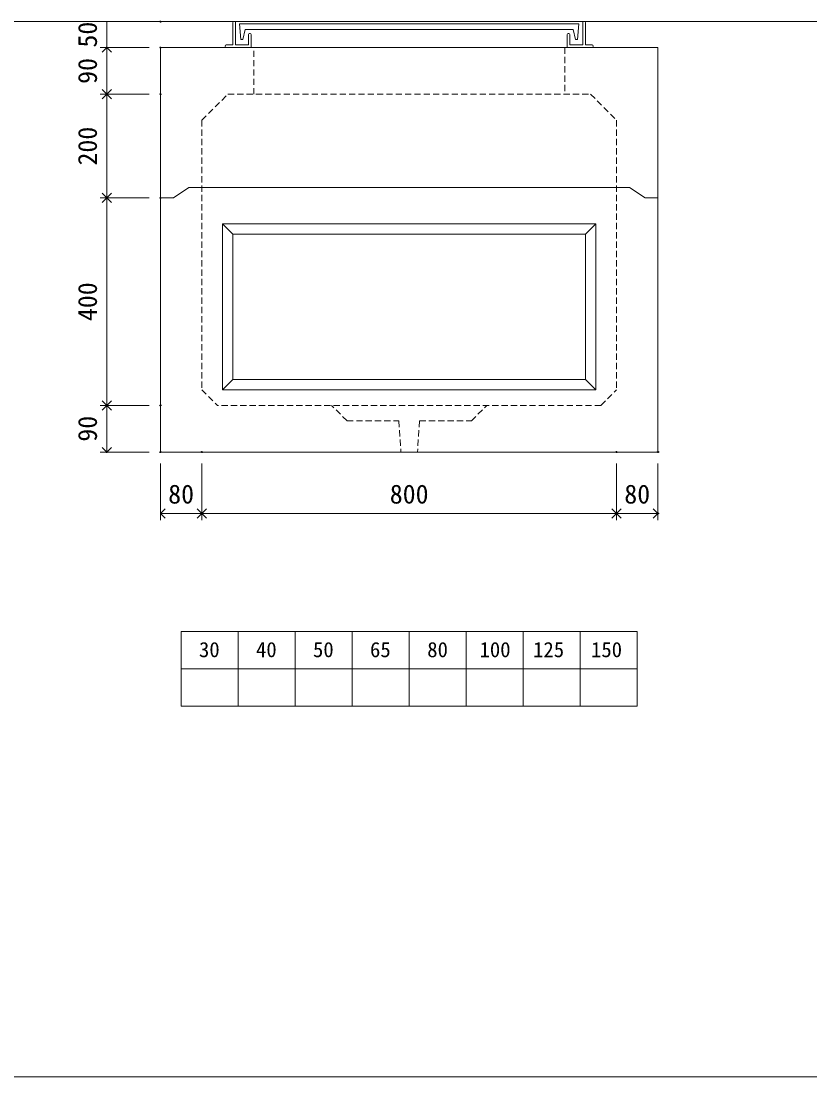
# Model space of a CAD drawing. Units: millimetres, scale not verified. Extents: x -4890 to 18490, y -2326 to 2326.
# Drawn here: x 1846 to 3368, y -1949 to 87 of the extents above; entities that cross this region are included whole.
import ezdxf
from ezdxf.enums import TextEntityAlignment as Align

# ---------------------------------------------------------------- set-up
doc = ezdxf.new("R2010")
doc.units = ezdxf.units.MM
doc.header["$LTSCALE"] = 10
doc.header["$PDMODE"] = 32
doc.header["$PDSIZE"] = 2
doc.linetypes.add('DASHED1', pattern=[1.8, 1.2, -0.6])
doc.layers.add('0-1_Defpoints', color=7, linetype='Continuous')
for name, color, linetype, lineweight in [('0-2_waku', 7, 'Continuous', 18), ('0-3_gaikei', 7, 'Continuous', 18), ('0-4_kakure', 7, 'DASHED1', 5), ('0-5_sunpou', 7, 'Continuous', 5), ('0-9_uchigawa', 6, 'Continuous', 18), ('0-B_futa', 3, 'Continuous', 18), ('0-C_GL', 4, 'Continuous', 18), ('0-E_文字１', 7, 'Continuous', 18)]:
    doc.layers.add(name, color=color, linetype=linetype, lineweight=lineweight)
doc.styles.add('ＭＳ ゴシック', font='')
doc.styles.get('ＭＳ ゴシック').set_extended_font_data('MS Gothic')

# ---------------------------------------------------------------- blocks, each defined once
blk = doc.blocks.new('_Open90')
at = {"layer": '0-5_sunpou'}
blk.add_line((0, 0), (-1, 0), dxfattribs=at)
blk.add_lwpolyline([(-0.5, 0.5), (0, 0), (-0.5, -0.5)], dxfattribs=at)
blk = doc.blocks.new('D117')
at = {"layer": '0-1_Defpoints'}
for p in [(3562.32, 2214.36), (3458.83, 2124.36), (3562.32, 2124.36)]:
    blk.add_point(p, dxfattribs=at)
at = {"layer": '0-5_sunpou'}
for p, q in [((3540.32, 2214.36), (3445.83, 2214.36)), ((3458.83, 2196.36), (3458.83, 2142.36)), ((3540.32, 2124.36), (3445.83, 2124.36))]:
    blk.add_line(p, q, dxfattribs=at)
at = {"layer": '0-5_sunpou', "xscale": 18, "yscale": 18}
for p, rotation in [((3458.83, 2214.36), 90), ((3458.83, 2124.36), 270)]:
    blk.add_blockref('_Open90', p, dxfattribs=dict(at, rotation=rotation))
at = {"layer": '0-5_sunpou', "style": 'ＭＳ ゴシック'}
blk.add_text('90', height=36.66, rotation=90, dxfattribs=at).set_placement((3450.83, 2144.36), align=Align.BOTTOM_LEFT)
blk = doc.blocks.new('D118')
at = {"layer": '0-1_Defpoints'}
for p in [(3562.32, 2124.36), (3458.83, 1924.36), (3562.32, 1924.36)]:
    blk.add_point(p, dxfattribs=at)
at = {"layer": '0-5_sunpou'}
for p, q in [((3540.32, 2124.36), (3445.83, 2124.36)), ((3458.83, 2106.36), (3458.83, 1942.36)), ((3540.32, 1924.36), (3445.83, 1924.36))]:
    blk.add_line(p, q, dxfattribs=at)
at = {"layer": '0-5_sunpou', "xscale": 18, "yscale": 18}
for p, rotation in [((3458.83, 2124.36), 90), ((3458.83, 1924.36), 270)]:
    blk.add_blockref('_Open90', p, dxfattribs=dict(at, rotation=rotation))
at = {"layer": '0-5_sunpou', "style": 'ＭＳ ゴシック'}
blk.add_text('200', height=36.66, rotation=90, dxfattribs=at).set_placement((3450.83, 1986.86), align=Align.BOTTOM_LEFT)
blk = doc.blocks.new('D119')
at = {"layer": '0-1_Defpoints'}
for p in [(3562.32, 1924.36), (3458.83, 1524.36), (3562.32, 1524.36)]:
    blk.add_point(p, dxfattribs=at)
at = {"layer": '0-5_sunpou'}
for p, q in [((3540.32, 1924.36), (3445.83, 1924.36)), ((3458.83, 1906.36), (3458.83, 1542.36)), ((3540.32, 1524.36), (3445.83, 1524.36))]:
    blk.add_line(p, q, dxfattribs=at)
at = {"layer": '0-5_sunpou', "xscale": 18, "yscale": 18}
for p, rotation in [((3458.83, 1924.36), 90), ((3458.83, 1524.36), 270)]:
    blk.add_blockref('_Open90', p, dxfattribs=dict(at, rotation=rotation))
at = {"layer": '0-5_sunpou', "style": 'ＭＳ ゴシック'}
blk.add_text('400', height=36.66, rotation=90, dxfattribs=at).set_placement((3450.83, 1686.86), align=Align.BOTTOM_LEFT)
blk = doc.blocks.new('D120')
at = {"layer": '0-1_Defpoints'}
for p in [(3562.32, 1524.36), (3458.83, 1434.36), (3562.32, 1434.36)]:
    blk.add_point(p, dxfattribs=at)
at = {"layer": '0-5_sunpou'}
for p, q in [((3540.32, 1524.36), (3445.83, 1524.36)), ((3458.83, 1506.36), (3458.83, 1452.36)), ((3540.32, 1434.36), (3445.83, 1434.36))]:
    blk.add_line(p, q, dxfattribs=at)
at = {"layer": '0-5_sunpou', "xscale": 18, "yscale": 18}
for p, rotation in [((3458.83, 1524.36), 90), ((3458.83, 1434.36), 270)]:
    blk.add_blockref('_Open90', p, dxfattribs=dict(at, rotation=rotation))
at = {"layer": '0-5_sunpou', "style": 'ＭＳ ゴシック'}
blk.add_text('90', height=36.66, rotation=90, dxfattribs=at).set_placement((3450.83, 1454.36), align=Align.BOTTOM_LEFT)
blk = doc.blocks.new('D121')
at = {"layer": '0-1_Defpoints'}
for p in [(3562.32, 1434.36), (3642.32, 1434.36), (3642.32, 1315.97)]:
    blk.add_point(p, dxfattribs=at)
at = {"layer": '0-5_sunpou'}
for p, q in [((3562.32, 1412.36), (3562.32, 1302.97)), ((3642.32, 1412.36), (3642.32, 1302.97)), ((3580.32, 1315.97), (3624.32, 1315.97))]:
    blk.add_line(p, q, dxfattribs=at)
at = {"layer": '0-5_sunpou', "xscale": 18, "yscale": 18, "rotation": 180}
blk.add_blockref('_Open90', (3562.32, 1315.97), dxfattribs=at)
at = {"layer": '0-5_sunpou', "xscale": 18, "yscale": 18}
blk.add_blockref('_Open90', (3642.32, 1315.97), dxfattribs=at)
at = {"layer": '0-5_sunpou', "style": 'ＭＳ ゴシック'}
blk.add_text('80', height=36.66, dxfattribs=at).set_placement((3577.32, 1323.97), align=Align.BOTTOM_LEFT)
blk = doc.blocks.new('D122')
at = {"layer": '0-1_Defpoints'}
for p in [(3642.32, 1434.36), (4442.32, 1434.36), (4442.32, 1315.97)]:
    blk.add_point(p, dxfattribs=at)
at = {"layer": '0-5_sunpou'}
for p, q in [((3642.32, 1412.36), (3642.32, 1302.97)), ((4442.32, 1412.36), (4442.32, 1302.97)), ((3660.32, 1315.97), (4424.32, 1315.97))]:
    blk.add_line(p, q, dxfattribs=at)
at = {"layer": '0-5_sunpou', "xscale": 18, "yscale": 18, "rotation": 180}
blk.add_blockref('_Open90', (3642.32, 1315.97), dxfattribs=at)
at = {"layer": '0-5_sunpou', "xscale": 18, "yscale": 18}
blk.add_blockref('_Open90', (4442.32, 1315.97), dxfattribs=at)
at = {"layer": '0-5_sunpou', "style": 'ＭＳ ゴシック'}
blk.add_text('800', height=36.66, dxfattribs=at).set_placement((4004.82, 1323.97), align=Align.BOTTOM_LEFT)
blk = doc.blocks.new('D123')
at = {"layer": '0-1_Defpoints'}
for p in [(4442.32, 1434.36), (4522.32, 1434.36), (4522.32, 1315.97)]:
    blk.add_point(p, dxfattribs=at)
at = {"layer": '0-5_sunpou'}
for p, q in [((4442.32, 1412.36), (4442.32, 1302.97)), ((4522.32, 1412.36), (4522.32, 1302.97)), ((4460.32, 1315.97), (4504.32, 1315.97))]:
    blk.add_line(p, q, dxfattribs=at)
at = {"layer": '0-5_sunpou', "xscale": 18, "yscale": 18, "rotation": 180}
blk.add_blockref('_Open90', (4442.32, 1315.97), dxfattribs=at)
at = {"layer": '0-5_sunpou', "xscale": 18, "yscale": 18}
blk.add_blockref('_Open90', (4522.32, 1315.97), dxfattribs=at)
at = {"layer": '0-5_sunpou', "style": 'ＭＳ ゴシック'}
blk.add_text('80', height=36.66, dxfattribs=at).set_placement((4457.32, 1323.97), align=Align.BOTTOM_LEFT)
blk = doc.blocks.new('D124')
at = {"layer": '0-1_Defpoints'}
for p in [(3562.32, 2264.36), (3458.83, 2214.36), (3562.32, 2214.36)]:
    blk.add_point(p, dxfattribs=at)
at = {"layer": '0-5_sunpou'}
for p, q in [((3540.32, 2264.36), (3445.83, 2264.36)), ((3458.83, 2264.36), (3458.83, 2214.36)), ((3540.32, 2214.36), (3445.83, 2214.36))]:
    blk.add_line(p, q, dxfattribs=at)
at = {"layer": '0-5_sunpou', "style": 'ＭＳ ゴシック'}
blk.add_text('50', height=36.66, rotation=90, dxfattribs=at).set_placement((3450.83, 2214.36), align=Align.BOTTOM_LEFT)

msp = doc.modelspace()

# ---------------------------------------------------------------- linework, layer by layer
at = {"layer": '0-2_waku'}
for p, q in [((2154.94, -1089.89), (2154.94, -1233.89)), ((2154.94, -1089.89), (2154.94, -1233.89)), ((2154.94, -1089.89), (2154.94, -1233.89)), ((2154.94, -1089.89), (2154.94, -1233.89)), ((2154.94, -1089.89), (3034.94, -1089.89)), ((2264.94, -1089.89), (2264.94, -1233.89)), ((2374.94, -1089.89), (2374.94, -1233.89)), ((2374.94, -1089.89), (2374.94, -1233.89)), ((2484.94, -1089.89), (2484.94, -1233.89)), ((2594.94, -1089.89), (2594.94, -1233.89)), ((2704.94, -1089.89), (2704.94, -1233.89)), ((2814.94, -1089.89), (2814.94, -1233.89)), ((2924.94, -1089.89), (2924.94, -1233.89)), ((3034.94, -1089.89), (3034.94, -1233.89)), ((2154.94, -1161.89), (3034.94, -1161.89)), ((2154.94, -1233.89), (3034.94, -1233.89)), ((-1230.06, -1948.89), (4889.94, -1948.89)), ((-1230.06, -1948.89), (4889.94, -1948.89))]:
    msp.add_line(p, q, dxfattribs=at)
at = {"layer": '0-3_gaikei'}
for p, q in [((2114.94, 36.11), (3074.94, 36.11)), ((2114.94, 36.11), (2114.94, -743.89)), ((3074.94, 36.11), (3074.94, -743.89)), ((2139.94, -253.89), (2169.94, -233.89)), ((2139.94, -253.89), (2169.94, -233.89)), ((2169.94, -233.89), (3019.94, -233.89)), ((3019.94, -233.89), (3049.94, -253.89)), ((3019.94, -233.89), (3049.94, -253.89)), ((2139.94, -253.89), (2114.94, -253.89)), ((2139.94, -253.89), (2114.94, -253.89)), ((3049.94, -253.89), (3074.94, -253.89)), ((3049.94, -253.89), (3074.94, -253.89)), ((3074.94, -743.89), (2114.94, -743.89)), ((2114.94, -743.89), (2194.94, -743.89))]:
    msp.add_line(p, q, dxfattribs=at)
at = {"layer": '0-4_kakure'}
for p, q in [((2294.94, -53.89), (2294.94, 36.11)), ((2894.94, 36.11), (2894.94, -53.89)), ((2194.94, -103.89), (2244.94, -53.89)), ((2244.94, -53.89), (2944.94, -53.89)), ((2244.94, -53.89), (2944.94, -53.89)), ((2244.94, -53.89), (2944.94, -53.89)), ((2944.94, -53.89), (2994.94, -103.89)), ((2194.94, -103.89), (2194.94, -623.89)), ((2994.94, -103.89), (2994.94, -623.89)), ((2194.94, -623.89), (2224.94, -653.89)), ((2964.94, -653.89), (2994.94, -623.89)), ((2964.94, -653.89), (2224.94, -653.89)), ((2474.94, -683.89), (2444.94, -653.89)), ((2474.94, -683.89), (2444.94, -653.89)), ((2714.94, -683.89), (2744.94, -653.89)), ((2714.94, -683.89), (2744.94, -653.89)), ((2474.94, -683.89), (2574.94, -683.89)), ((2474.94, -683.89), (2574.94, -683.89)), ((2574.94, -683.89), (2578.94, -743.89)), ((2574.94, -683.89), (2578.94, -743.89)), ((2614.94, -683.89), (2610.94, -743.89)), ((2614.94, -683.89), (2610.94, -743.89)), ((2614.94, -683.89), (2714.94, -683.89)), ((2614.94, -683.89), (2714.94, -683.89))]:
    msp.add_line(p, q, dxfattribs=at)
at = {"layer": '0-9_uchigawa'}
for p, q in [((2234.94, -303.89), (2234.94, -603.89)), ((2234.94, -303.89), (2254.94, -323.89)), ((2234.94, -303.89), (2254.94, -323.89)), ((2234.94, -303.89), (2234.94, -603.89)), ((2234.94, -303.89), (2954.94, -303.89)), ((2234.94, -303.89), (2234.94, -623.82)), ((2234.94, -303.89), (2254.94, -323.89)), ((2954.94, -303.89), (2934.94, -323.89)), ((2954.94, -303.89), (2934.94, -323.89)), ((2954.94, -303.89), (2954.94, -623.82)), ((2254.94, -323.89), (2254.94, -583.89)), ((2254.94, -323.89), (2254.94, -583.89)), ((2254.94, -323.89), (2254.94, -583.89)), ((2254.94, -323.89), (2254.94, -583.89)), ((2254.94, -323.89), (2254.94, -603.82)), ((2934.94, -603.82), (2934.94, -323.89)), ((2234.94, -623.82), (2254.94, -603.82)), ((2254.94, -603.82), (2934.94, -603.82)), ((2954.94, -623.82), (2934.94, -603.82)), ((2234.94, -623.82), (2954.94, -623.82)), ((2254.94, -623.82), (2954.94, -623.82))]:
    msp.add_line(p, q, dxfattribs=at)
for points in [[(2234.94, -303.89), (2954.94, -303.89), (2954.94, -603.89)], [(2234.94, -303.89), (2254.94, -323.89), (2254.94, -583.89)], [(2234.94, -303.89), (2254.94, -323.89), (2934.94, -323.89)]]:
    msp.add_lwpolyline(points, dxfattribs=at)
at = {"layer": '0-B_futa'}
for p, q in [((2254.94, 84.11), (2254.94, 41.11)), ((2256.94, 86.11), (2259.94, 86.11)), ((2259.94, 86.11), (2259.94, 41.11)), ((2267.75, 81.61), (2922.08, 81.61)), ((2267.75, 81.61), (2270.24, 51.61)), ((2922.08, 81.61), (2919.83, 51.61)), ((2929.94, 86.11), (2929.94, 41.11)), ((2929.94, 86.11), (2932.94, 86.11)), ((2934.94, 84.11), (2934.94, 41.11)), ((2278.27, 70.61), (2273.95, 51.61)), ((2278.27, 70.61), (2911.61, 70.61)), ((2284.94, 61.11), (2284.94, 41.11)), ((2286.94, 63.11), (2287.94, 63.11)), ((2289.94, 61.11), (2289.94, 36.11)), ((2899.94, 61.11), (2899.94, 36.11)), ((2902.94, 63.11), (2901.94, 63.11)), ((2904.94, 61.11), (2904.94, 41.11)), ((2911.61, 70.61), (2915.93, 51.61)), ((2241.94, 41.11), (2254.94, 41.11)), ((2259.94, 41.11), (2284.94, 41.11)), ((2270.24, 51.61), (2273.95, 51.61)), ((2929.94, 41.11), (2904.94, 41.11)), ((2919.83, 51.61), (2915.93, 51.61)), ((2947.94, 41.11), (2934.94, 41.11)), ((2239.94, 39.11), (2239.94, 38.11)), ((2289.94, 36.11), (2241.94, 36.11)), ((2899.94, 36.11), (2947.94, 36.11)), ((2949.94, 39.11), (2949.94, 38.11))]:
    msp.add_line(p, q, dxfattribs=at)
for centre, start, end in [((2256.94, 84.11), 90, 180), ((2932.94, 84.11), 0, 90), ((2286.94, 61.11), 90, 180), ((2287.94, 61.11), 0, 90), ((2901.94, 61.11), 90, 180), ((2902.94, 61.11), 0, 90), ((2241.94, 39.11), 90, 180), ((2947.94, 39.11), 0, 90), ((2241.94, 38.11), 180, 270), ((2947.94, 38.11), 270, 0)]:
    msp.add_arc(centre, 2, start, end, dxfattribs=at)
at = {"layer": '0-C_GL'}
msp.add_line((-1230.06, 86.11), (4889.94, 86.11), dxfattribs=at)

# ---------------------------------------------------------------- block references
at = {"layer": '0-5_sunpou'}
for name in ['D124', 'D117', 'D118', 'D119', 'D120', 'D121', 'D122', 'D123']:
    msp.add_blockref(name, (-1447.37, -2178.26), dxfattribs=at)

# ---------------------------------------------------------------- texts
at = {"layer": '0-E_文字１', "style": 'ＭＳ ゴシック'}
for s, p in [('30', (2189.34, -1148.33)), ('40', (2299.34, -1148.33)), ('50', (2409.34, -1148.33)), ('65', (2519.34, -1148.33)), ('80', (2629.75, -1148.33)), ('100', (2730.62, -1148.33)), ('125', (2834.01, -1148.33)), ('150', (2945.77, -1148.33))]:
    msp.add_text(s, height=29.33, dxfattribs=at).set_placement(p, align=Align.BOTTOM_LEFT)

doc.saveas('drawing.dxf')
